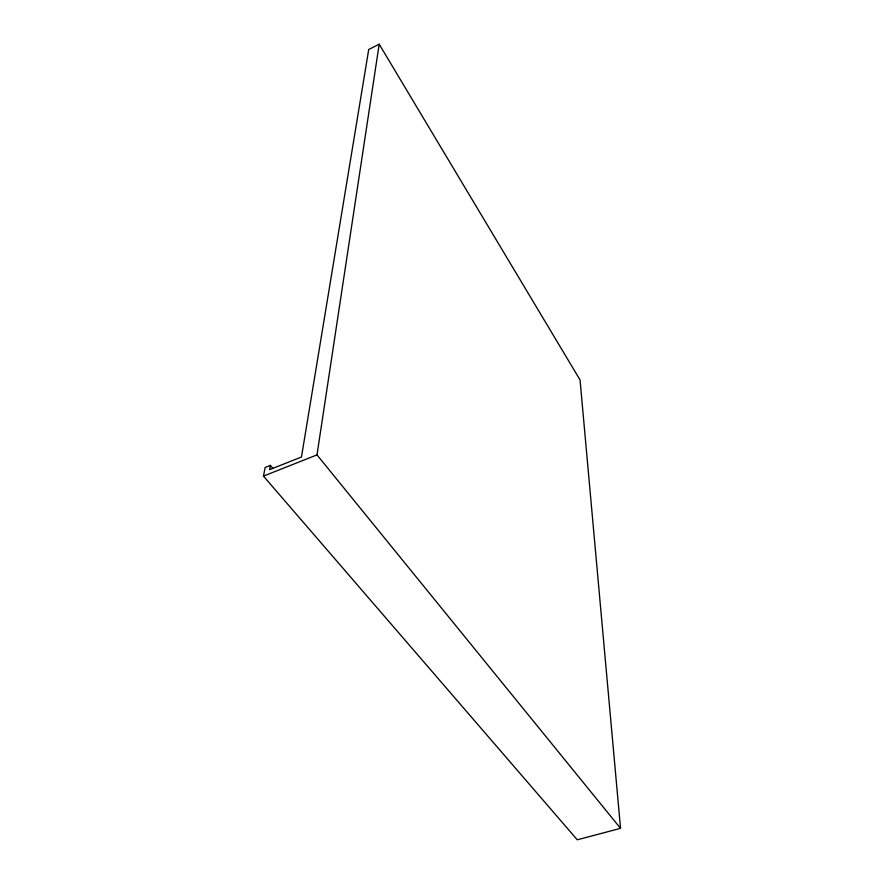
<?xml version="1.0" encoding="UTF-8"?>
<svg xmlns="http://www.w3.org/2000/svg" width="884" height="884" viewBox="0 0 884 884"><rect width="100%" height="100%" fill="white"/><g stroke="black" fill="none" stroke-linecap="round" stroke-linejoin="round"><path stroke-width="1.33" d="M620.535 828.341L316.991 454.895L379.192 44.2L368.727 49.493L301.477 457.006L269.576 469.68L270.393 465.393L265.156 467.481L263.465 476.1L577.285 839.8L620.535 828.341L580.048 379.943L379.192 44.2M263.465 476.1L316.991 454.895M270.393 465.393L273.079 468.542"/></g></svg>
